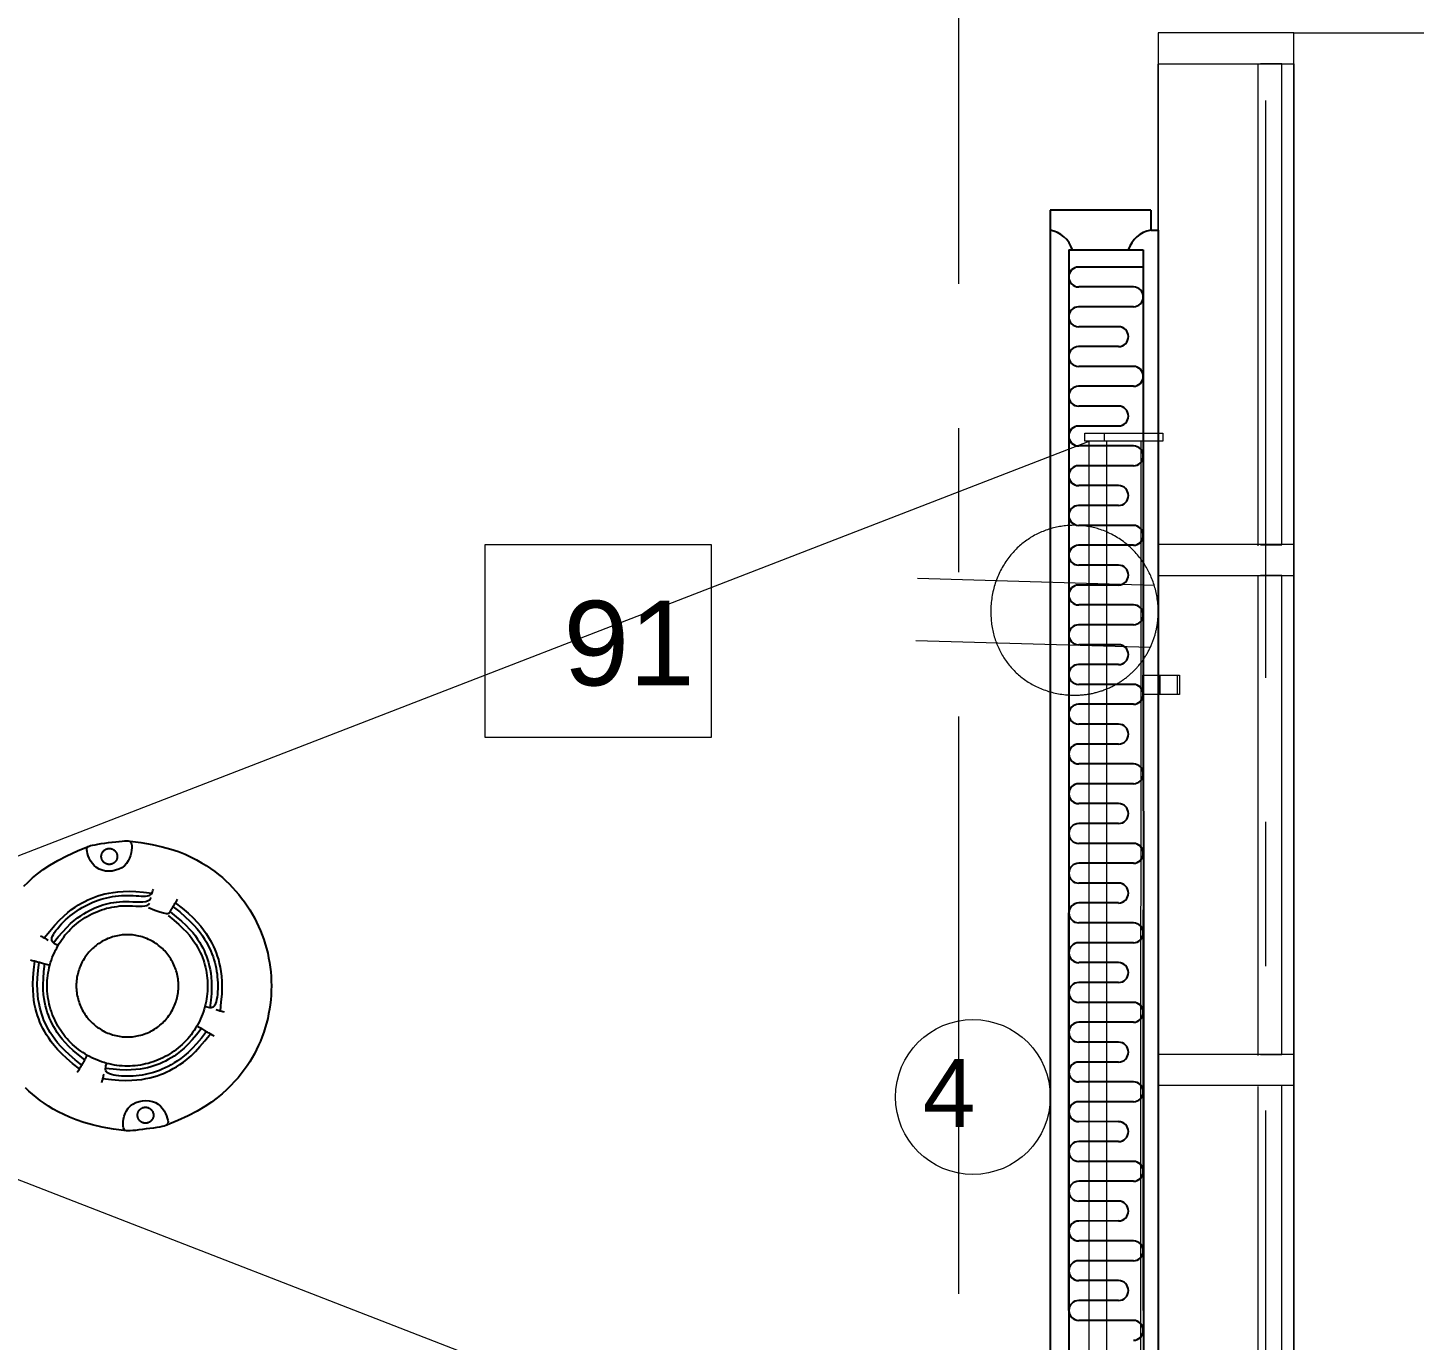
# Model space of a CAD drawing. Header units: inches. Extents: x 0.9 to 36.3, y 0.7 to 23.3.
# Drawn here: x 27.751 to 28.952, y 10.034 to 11.172 of the extents above; entities that cross this region are included whole.
import ezdxf

# ---------------------------------------------------------------- set-up
doc = ezdxf.new("R2010")
doc.units = ezdxf.units.IN
doc.layers.add('Baseboard heater', color=7, linetype='Continuous', true_color=0x581317)
for name, color, linetype, lineweight, true_color in [('Blocks', 7, 'Continuous', 5, 0x9a9c7f), ('Doors', 7, 'Continuous', 5, 0xf2db9c), ('Numbering Baseboard Heater', 7, 'Continuous', 0, 0x581317), ('PDF_Geometry', 7, 'Continuous', 9, 0x777777)]:
    doc.layers.add(name, color=color, linetype=linetype, lineweight=lineweight, true_color=true_color)
doc.layers.add('Numbering receptecles', color=170, linetype='Continuous', lineweight=15)
doc.layers.add('Receptacles', color=170, linetype='Continuous', lineweight=15)
doc.layers.add('Smoke Detector', color=104, linetype='Continuous')
doc.styles.get("Standard").update_dxf_attribs({"font": 'arial.ttf'})

msp = doc.modelspace()

# ---------------------------------------------------------------- linework, layer by layer
at = {"layer": 'Baseboard heater', "linetype": 'ByBlock', "ltscale": 0.5}
for p, q in [((28.6367, 11.0137), (28.6367, 9.4512)), ((28.7239, 11.0137), (28.6367, 11.0137)), ((28.7239, 11.0137), (28.7239, 10.9962)), ((28.7239, 10.9962), (28.7304, 10.9962)), ((28.7304, 10.9962), (28.7305, 9.4687))]:
    msp.add_line(p, q, dxfattribs=at)
at = {"layer": 'Baseboard heater', "linetype": 'ByBlock', "ltscale": 0.3}
for p, q in [((28.6529, 10.9793), (28.7175, 10.9793)), ((28.6529, 10.9793), (28.653, 9.4857)), ((28.7175, 10.9793), (28.7176, 9.4857)), ((28.7175, 10.9643), (28.6615, 10.9643)), ((28.7089, 10.9471), (28.6615, 10.9471)), ((28.7089, 10.9299), (28.6615, 10.9299)), ((28.696, 10.9126), (28.6615, 10.9126)), ((28.696, 10.8954), (28.6615, 10.8954)), ((28.7089, 10.8782), (28.6615, 10.8782)), ((28.7089, 10.861), (28.6615, 10.861)), ((28.696, 10.8438), (28.6615, 10.8438)), ((28.696, 10.8265), (28.6615, 10.8265)), ((28.7089, 10.8093), (28.6615, 10.8093)), ((28.7089, 10.7921), (28.6615, 10.7921)), ((28.696, 10.7749), (28.6615, 10.7749)), ((28.696, 10.7577), (28.6615, 10.7577)), ((28.7089, 10.7404), (28.6615, 10.7404)), ((28.7089, 10.7232), (28.6615, 10.7232)), ((28.696, 10.706), (28.6615, 10.706)), ((28.696, 10.6888), (28.6615, 10.6888)), ((28.7089, 10.6716), (28.6615, 10.6716)), ((28.7089, 10.6543), (28.6615, 10.6543)), ((28.696, 10.6371), (28.6615, 10.6371)), ((28.696, 10.6199), (28.6615, 10.6199)), ((28.7089, 10.6027), (28.6615, 10.6027)), ((28.7089, 10.5855), (28.6615, 10.5855)), ((28.696, 10.5682), (28.6615, 10.5682)), ((28.696, 10.551), (28.6616, 10.551)), ((28.7089, 10.5338), (28.6616, 10.5338)), ((28.7089, 10.5166), (28.6616, 10.5166)), ((28.696, 10.4994), (28.6616, 10.4994)), ((28.696, 10.4821), (28.6616, 10.4821)), ((28.7089, 10.4649), (28.6616, 10.4649)), ((28.7089, 10.4477), (28.6616, 10.4477)), ((28.696, 10.4305), (28.6616, 10.4305)), ((28.696, 10.4133), (28.6616, 10.4133)), ((28.7175, 10.4074), (28.7175, 10.0603)), ((28.653, 10.0603), (28.6529, 10.4047)), ((28.7089, 10.396), (28.6616, 10.396)), ((28.7089, 10.3788), (28.6616, 10.3788)), ((28.696, 10.3616), (28.6616, 10.3616)), ((28.696, 10.3444), (28.6616, 10.3444)), ((28.7089, 10.3272), (28.6616, 10.3272)), ((28.7089, 10.3099), (28.6616, 10.3099)), ((28.696, 10.2927), (28.6616, 10.2927)), ((28.696, 10.2755), (28.6616, 10.2755)), ((28.7089, 10.2583), (28.6616, 10.2583)), ((28.7089, 10.2411), (28.6616, 10.2411)), ((28.696, 10.2239), (28.6616, 10.2238)), ((28.696, 10.2066), (28.6616, 10.2066)), ((28.7089, 10.1894), (28.6616, 10.1894)), ((28.7089, 10.1722), (28.6616, 10.1722)), ((28.696, 10.155), (28.6616, 10.155)), ((28.696, 10.1378), (28.6616, 10.1377)), ((28.7089, 10.1205), (28.6616, 10.1205)), ((28.7089, 10.1033), (28.6616, 10.1033)), ((28.696, 10.0861), (28.6616, 10.0861)), ((28.696, 10.0689), (28.6616, 10.0689)), ((28.7089, 10.0517), (28.6616, 10.0517))]:
    msp.add_line(p, q, dxfattribs=at)
for centre, radius, start, end in [((28.6323, 10.9716), 0.025, 17.8431, 79.896), ((28.7283, 10.9716), 0.025, 100.1098, 162.1628), ((28.6615, 10.9557), 0.00861, 90.0029, 270.0029), ((28.7089, 10.9385), 0.00861, 270.0029, 90.0029), ((28.6615, 10.9212), 0.00861, 90.0029, 270.0029), ((28.696, 10.904), 0.00861, 270.0029, 90.0029), ((28.6615, 10.8868), 0.00861, 90.0029, 270.0029), ((28.7089, 10.8696), 0.00861, 270.0029, 90.0029), ((28.6615, 10.8524), 0.00861, 90.0029, 270.0029), ((28.696, 10.8352), 0.00861, 270.0029, 90.0029), ((28.6615, 10.8179), 0.00861, 90.0029, 270.0029), ((28.7089, 10.8007), 0.00861, 270.0029, 90.0029), ((28.6615, 10.7835), 0.00861, 90.0029, 270.0029), ((28.696, 10.7663), 0.00861, 270.0029, 90.0029), ((28.6615, 10.7491), 0.00861, 90.0029, 270.0029), ((28.7089, 10.7318), 0.00861, 270.0029, 90.0029), ((28.6615, 10.7146), 0.00861, 90.0029, 270.0029), ((28.696, 10.6974), 0.00861, 270.0029, 90.0029), ((28.6615, 10.6802), 0.00861, 90.0029, 270.0029), ((28.7089, 10.663), 0.00861, 270.0029, 90.0029), ((28.6615, 10.6457), 0.00861, 90.0029, 270.0029), ((28.696, 10.6285), 0.00861, 270.0029, 90.0029), ((28.6615, 10.6113), 0.00861, 90.0029, 270.0029), ((28.7089, 10.5941), 0.00861, 270.0029, 90.0029), ((28.6615, 10.5769), 0.00861, 90.0029, 270.0029), ((28.696, 10.5596), 0.00861, 270.0029, 90.0029), ((28.6616, 10.5424), 0.00861, 90.0029, 270.0029), ((28.7089, 10.5252), 0.00861, 270.0029, 90.0029), ((28.6616, 10.508), 0.00861, 90.0029, 270.0029), ((28.696, 10.4908), 0.00861, 270.0029, 90.0029), ((28.6616, 10.4735), 0.00861, 90.0029, 270.0029), ((28.7089, 10.4563), 0.00861, 270.0029, 90.0029), ((28.6616, 10.4391), 0.00861, 90.0029, 270.0029), ((28.696, 10.4219), 0.00861, 270.0029, 90.0029), ((28.6616, 10.4047), 0.00861, 90.0029, 270.0029), ((28.7089, 10.3874), 0.00861, 270.0029, 90.0029), ((28.6616, 10.3702), 0.00861, 90.0029, 270.0029), ((28.696, 10.353), 0.00861, 270.0029, 90.0029), ((28.6616, 10.3358), 0.00861, 90.0029, 270.0029), ((28.7089, 10.3186), 0.00861, 270.0029, 90.0029), ((28.6616, 10.3013), 0.00861, 90.0029, 270.0029), ((28.696, 10.2841), 0.00861, 270.0029, 90.0029), ((28.6616, 10.2669), 0.00861, 90.0029, 270.0029), ((28.7089, 10.2497), 0.00861, 270.0029, 90.0029), ((28.6616, 10.2325), 0.00861, 90.0029, 270.0029), ((28.696, 10.2152), 0.00861, 270.0029, 90.0029), ((28.6616, 10.198), 0.00861, 90.0029, 270.0029), ((28.7089, 10.1808), 0.00861, 270.0029, 90.0029), ((28.6616, 10.1636), 0.00861, 90.0029, 270.0029), ((28.696, 10.1464), 0.00861, 270.0029, 90.0029), ((28.6616, 10.1291), 0.00861, 90.0029, 270.0029), ((28.7089, 10.1119), 0.00861, 270.0029, 90.0029), ((28.6616, 10.0947), 0.00861, 90.0029, 270.0029), ((28.696, 10.0775), 0.00861, 270.0029, 90.0029), ((28.6616, 10.0603), 0.00861, 90.0029, 270.0029), ((28.7089, 10.043), 0.00861, 270.0029, 90.0029)]:
    msp.add_arc(centre, radius, start, end, dxfattribs=at)
at = {"layer": 'Blocks', "linetype": 'ByBlock'}
for p, q in [((28.6837, 10.8203), (28.6837, 10.8135)), ((28.7175, 10.8135), (28.7175, 10.8203)), ((28.6706, 9.8135), (28.6707, 10.8135)), ((28.6857, 10.8135), (28.6856, 9.8135)), ((28.7155, 9.8135), (28.7156, 10.8135)), ((28.7319, 10.6108), (28.7319, 10.5939)), ((28.7471, 10.5939), (28.7471, 10.6108)), ((28.7305, 10.5939), (28.7304, 10.0334))]:
    msp.add_line(p, q, dxfattribs=at)
at = {"layer": 'Blocks', "linetype": 'ByBlock', "ltscale": 0.001}
for p, q in [((27.4447, 10.339), (28.6707, 10.8135)), ((27.4449, 10.289), (28.6706, 9.8135))]:
    msp.add_line(p, q, dxfattribs=at)
at = {"layer": 'Blocks', "linetype": 'ByBlock'}
msp.add_lwpolyline([(28.7344, 10.8203), (28.7344, 10.8135), (28.6668, 10.8135), (28.6668, 10.8203)], close=True, dxfattribs=at)
msp.add_lwpolyline([(28.7305, 10.8135), (28.7305, 10.6108), (28.7488, 10.6108), (28.7488, 10.5939), (28.717, 10.5939), (28.717, 10.6108), (28.7305, 10.6108)], dxfattribs=at)
at = {"layer": 'Doors', "linetype": 'ByBlock'}
for p, q in [((28.8479, 11.1671), (28.7304, 11.1671)), ((28.7304, 11.1671), (28.7304, 11.1405)), ((28.8479, 11.1405), (28.8479, 11.1671)), ((28.8479, 11.1671), (29.2629, 11.1671)), ((28.7304, 11.1405), (28.8479, 11.1405))]:
    msp.add_line(p, q, dxfattribs=at)
msp.add_arc((28.8479, 11.1671), 0.415, 0, 90, dxfattribs=at)
at = {"layer": 'Numbering Baseboard Heater', "linetype": 'ByBlock', "ltscale": 0.001}
msp.add_circle((28.5699, 10.2452), 0.0671, dxfattribs=at)
at = {"layer": 'Numbering receptecles', "linetype": 'ByBlock', "ltscale": 0.001}
msp.add_lwpolyline([(28.1471, 10.7239), (28.3431, 10.7239), (28.3431, 10.5566), (28.1471, 10.5566)], close=True, dxfattribs=at)
at = {"layer": 'PDF_Geometry', "linetype": 'ByBlock'}
for points in [[(28.5577, 10.9498), (28.5577, 11.4481)], [(28.7304, 11.1668), (28.7304, 11.1402)], [(28.7312, 11.1405), (28.8479, 11.1405), (28.8479, 11.1671), (28.7312, 11.1671)], [(28.8168, 11.1394), (28.8168, 10.7228)], [(28.8191, 10.7236), (28.8375, 10.7236), (28.8375, 11.1403), (28.8191, 11.1403)], [(28.8237, 10.6085), (28.8237, 11.1085)], [(28.5577, 10.6998), (28.5577, 10.8248)], [(28.7304, 10.7235), (28.7304, 10.6968)], [(28.7312, 10.6971), (28.8479, 10.6971), (28.8479, 10.7238), (28.7312, 10.7238)], [(28.8168, 10.6961), (28.8168, 10.2811)], [(28.8191, 10.282), (28.8375, 10.282), (28.8375, 10.697), (28.8191, 10.697)], [(28.5577, 10.0748), (28.5577, 10.5748)], [(28.8237, 10.3585), (28.8237, 10.4835)], [(28.7304, 10.2818), (28.7304, 10.2552)], [(28.7312, 10.2554), (28.8479, 10.2554), (28.8479, 10.2821), (28.7312, 10.2821)], [(28.8168, 10.2544), (28.8168, 9.8395)], [(28.8191, 9.8403), (28.8375, 9.8403), (28.8375, 10.2553), (28.8191, 10.2553)], [(28.8237, 9.7335), (28.8237, 10.2335)]]:
    msp.add_lwpolyline(points, dxfattribs=at)
for points in [[(28.7304, 11.1402), (28.7304, 10.7102)], [(28.8479, 11.1405), (28.8479, 10.7105)], [(28.7304, 10.7102), (28.7304, 10.2685)], [(28.8479, 10.7105), (28.8479, 10.2688)], [(28.7304, 10.2685), (28.7304, 9.8268)], [(28.8479, 10.2688), (28.8479, 9.8271)]]:
    msp.add_lwpolyline(points, close=True, dxfattribs=at)
at = {"layer": 'Receptacles', "linetype": 'ByBlock'}
for points in [[(28.5219, 10.6947), (28.7269, 10.6888)], [(28.5203, 10.6408), (28.7237, 10.635)]]:
    msp.add_lwpolyline(points, dxfattribs=at)
msp.add_rational_spline([(28.7304, 10.6638), (28.73, 10.6443), (28.722, 10.6264), (28.7078, 10.613), (28.6936, 10.5996), (28.6753, 10.5927), (28.6558, 10.5934), (28.6144, 10.5946), (28.5842, 10.6265), (28.5854, 10.668), (28.5866, 10.7094), (28.6186, 10.7416), (28.66, 10.7405), (28.6994, 10.7393), (28.7316, 10.7052), (28.7304, 10.6638)], [1, 0.948448710105, 0.948448710105, 1, 0.948448710105, 0.948448710105, 1, 1, 1, 1, 1, 1, 1, 1, 1, 1], degree=3, knots=[0, 0, 0, 0, 0.79168, 0.79168, 0.79168, 1.583359, 1.583359, 1.583359, 2.583359, 2.583359, 2.583359, 3.583359, 3.583359, 3.583359, 4.583359, 4.583359, 4.583359, 4.583359], dxfattribs=at)
at = {"layer": 'Smoke Detector', "linetype": 'ByBlock'}
for points in [[(27.8345, 10.4455), (27.8323, 10.4439), (27.8297, 10.4426), (27.8269, 10.4416), (27.824, 10.441), (27.821, 10.4408), (27.8181, 10.441), (27.8153, 10.4416), (27.8127, 10.4426), (27.8104, 10.444), (27.8084, 10.4458), (27.8067, 10.4478), (27.8052, 10.4499), (27.8041, 10.4521), (27.8031, 10.4542), (27.8025, 10.4562), (27.8021, 10.4579), (27.8019, 10.4593), (27.8019, 10.4605), (27.8023, 10.4614), (27.8029, 10.4621), (27.8039, 10.4626), (27.8052, 10.4631), (27.8069, 10.4635), (27.8091, 10.4638), (27.8116, 10.4643), (27.8145, 10.4647), (27.8176, 10.4651), (27.8208, 10.4656), (27.824, 10.466), (27.8271, 10.4663), (27.8299, 10.4667), (27.8325, 10.4669), (27.8346, 10.4671), (27.8364, 10.4672), (27.8378, 10.4671), (27.8389, 10.4668), (27.8397, 10.4663), (27.8403, 10.4655), (27.8406, 10.4644), (27.8408, 10.463), (27.8408, 10.4612), (27.8407, 10.4591), (27.8404, 10.4569), (27.8398, 10.4545), (27.839, 10.452), (27.8378, 10.4497), (27.8364, 10.4475)], [(27.8249, 10.4596), (27.8251, 10.4595), (27.8253, 10.4594), (27.8254, 10.4592), (27.8256, 10.4591), (27.8258, 10.459), (27.826, 10.4588), (27.8261, 10.4587), (27.8263, 10.4585), (27.8265, 10.4583), (27.8266, 10.4582), (27.8268, 10.458), (27.8269, 10.4578), (27.827, 10.4576), (27.8272, 10.4574), (27.8273, 10.4573), (27.8274, 10.4571), (27.8275, 10.4569), (27.8276, 10.4567), (27.8277, 10.4565), (27.8278, 10.4563), (27.8279, 10.456), (27.828, 10.4558), (27.828, 10.4556), (27.8281, 10.4554), (27.8281, 10.4552), (27.8282, 10.455), (27.8282, 10.4547), (27.8283, 10.4545), (27.8283, 10.4543), (27.8283, 10.4541), (27.8283, 10.4538), (27.8283, 10.4536), (27.8283, 10.4534), (27.8283, 10.4532), (27.8283, 10.4529), (27.8283, 10.4527), (27.8282, 10.4525), (27.8282, 10.4523), (27.8281, 10.452), (27.8281, 10.4518), (27.828, 10.4516), (27.828, 10.4514), (27.8279, 10.4512), (27.8278, 10.451), (27.8277, 10.4507), (27.8276, 10.4505), (27.8275, 10.4503), (27.8274, 10.4501), (27.8273, 10.4499), (27.8272, 10.4498), (27.827, 10.4496), (27.8269, 10.4494), (27.8268, 10.4492), (27.8266, 10.449), (27.8265, 10.4489), (27.8263, 10.4487), (27.8261, 10.4486), (27.826, 10.4484), (27.8258, 10.4483), (27.8256, 10.4481), (27.8254, 10.448), (27.8253, 10.4479), (27.8251, 10.4477), (27.8249, 10.4476), (27.8247, 10.4475), (27.8245, 10.4474), (27.8243, 10.4473), (27.8241, 10.4472), (27.8238, 10.4471), (27.8236, 10.4471), (27.8234, 10.447), (27.8232, 10.4469), (27.823, 10.4469), (27.8228, 10.4468), (27.8225, 10.4468), (27.8223, 10.4467), (27.8221, 10.4467), (27.8219, 10.4467), (27.8216, 10.4467), (27.8214, 10.4467), (27.8212, 10.4467), (27.821, 10.4467), (27.8207, 10.4467), (27.8205, 10.4467), (27.8203, 10.4468), (27.8201, 10.4468), (27.8198, 10.4469), (27.8196, 10.4469), (27.8194, 10.447), (27.8192, 10.4471), (27.819, 10.4471), (27.8188, 10.4472), (27.8186, 10.4473), (27.8183, 10.4474), (27.8181, 10.4475), (27.818, 10.4476), (27.8178, 10.4477), (27.8176, 10.4479), (27.8174, 10.448), (27.8172, 10.4481), (27.817, 10.4483), (27.8168, 10.4484), (27.8167, 10.4486), (27.8165, 10.4487), (27.8164, 10.4489), (27.8162, 10.449), (27.8161, 10.4492), (27.8159, 10.4494), (27.8158, 10.4496), (27.8157, 10.4498), (27.8155, 10.4499), (27.8154, 10.4501), (27.8153, 10.4503), (27.8152, 10.4505), (27.8151, 10.4507), (27.815, 10.451), (27.8149, 10.4512), (27.8149, 10.4514), (27.8148, 10.4516), (27.8147, 10.4518), (27.8147, 10.452), (27.8146, 10.4523), (27.8146, 10.4525), (27.8146, 10.4527), (27.8145, 10.4529), (27.8145, 10.4532), (27.8145, 10.4534), (27.8145, 10.4536), (27.8145, 10.4538), (27.8145, 10.4541), (27.8145, 10.4543), (27.8146, 10.4545), (27.8146, 10.4547), (27.8146, 10.455), (27.8147, 10.4552), (27.8147, 10.4554), (27.8148, 10.4556), (27.8149, 10.4558), (27.8149, 10.456), (27.815, 10.4563), (27.8151, 10.4565), (27.8152, 10.4567), (27.8153, 10.4569), (27.8154, 10.4571), (27.8155, 10.4573), (27.8157, 10.4574), (27.8158, 10.4576), (27.8159, 10.4578), (27.8161, 10.458), (27.8162, 10.4582), (27.8164, 10.4583), (27.8165, 10.4585), (27.8167, 10.4587), (27.8168, 10.4588), (27.817, 10.459), (27.8172, 10.4591), (27.8174, 10.4592), (27.8176, 10.4594), (27.8178, 10.4595), (27.818, 10.4596), (27.8181, 10.4597), (27.8183, 10.4598), (27.8186, 10.4599), (27.8188, 10.46), (27.819, 10.4601), (27.8192, 10.4602), (27.8194, 10.4602), (27.8196, 10.4603), (27.8198, 10.4603), (27.8201, 10.4604), (27.8203, 10.4604), (27.8205, 10.4605), (27.8207, 10.4605), (27.821, 10.4605), (27.8212, 10.4605), (27.8214, 10.4605), (27.8216, 10.4605), (27.8219, 10.4605), (27.8221, 10.4605), (27.8223, 10.4605), (27.8225, 10.4604), (27.8228, 10.4604), (27.823, 10.4603), (27.8232, 10.4603), (27.8234, 10.4602), (27.8236, 10.4602), (27.8238, 10.4601), (27.8241, 10.46), (27.8243, 10.4599), (27.8245, 10.4598), (27.8247, 10.4597)], [(27.7943, 10.353), (27.794, 10.3516), (27.7937, 10.3501), (27.7934, 10.3487), (27.7932, 10.3473), (27.793, 10.3458), (27.7929, 10.3444), (27.7928, 10.343), (27.7928, 10.3415), (27.7928, 10.3401), (27.7929, 10.3386), (27.793, 10.3372), (27.7932, 10.3357), (27.7934, 10.3343), (27.7937, 10.3329), (27.794, 10.3314), (27.7943, 10.33), (27.7947, 10.3286), (27.7952, 10.3273), (27.7956, 10.3259), (27.7962, 10.3246), (27.7968, 10.3232), (27.7974, 10.3219), (27.798, 10.3206), (27.7987, 10.3194), (27.7995, 10.3181), (27.8003, 10.3169), (27.8011, 10.3157), (27.802, 10.3145), (27.8029, 10.3134), (27.8038, 10.3123), (27.8048, 10.3112), (27.8058, 10.3102), (27.8068, 10.3092), (27.8079, 10.3082), (27.809, 10.3073), (27.8101, 10.3064), (27.8113, 10.3055), (27.8125, 10.3047), (27.8137, 10.3039), (27.8149, 10.3032), (27.8162, 10.3024), (27.8175, 10.3018), (27.8188, 10.3012), (27.8201, 10.3006), (27.8215, 10.3001), (27.8229, 10.2996), (27.8242, 10.2991), (27.8256, 10.2987), (27.827, 10.2984), (27.8285, 10.2981), (27.8299, 10.2978), (27.8313, 10.2976), (27.8327, 10.2974), (27.8342, 10.2973), (27.8356, 10.2972), (27.8371, 10.2972), (27.8385, 10.2972), (27.84, 10.2973), (27.8414, 10.2974), (27.8429, 10.2976), (27.8443, 10.2978), (27.8457, 10.2981), (27.8471, 10.2984), (27.8486, 10.2987), (27.8499, 10.2991), (27.8513, 10.2996), (27.8527, 10.3001), (27.854, 10.3006), (27.8554, 10.3012), (27.8567, 10.3018), (27.858, 10.3024), (27.8592, 10.3032), (27.8605, 10.3039), (27.8617, 10.3047), (27.8629, 10.3055), (27.864, 10.3064), (27.8652, 10.3073), (27.8663, 10.3082), (27.8674, 10.3092), (27.8684, 10.3102), (27.8694, 10.3112), (27.8704, 10.3123), (27.8713, 10.3134), (27.8722, 10.3145), (27.8731, 10.3157), (27.8739, 10.3169), (27.8747, 10.3181), (27.8754, 10.3194), (27.8761, 10.3206), (27.8768, 10.3219), (27.8774, 10.3232), (27.878, 10.3246), (27.8785, 10.3259), (27.879, 10.3273), (27.8795, 10.3286), (27.8799, 10.33), (27.8802, 10.3314), (27.8805, 10.3329), (27.8808, 10.3343), (27.881, 10.3357), (27.8812, 10.3372), (27.8813, 10.3386), (27.8813, 10.3401), (27.8814, 10.3415), (27.8813, 10.343), (27.8813, 10.3444), (27.8812, 10.3458), (27.881, 10.3473), (27.8808, 10.3487), (27.8805, 10.3501), (27.8802, 10.3516), (27.8799, 10.353), (27.8795, 10.3544), (27.879, 10.3557), (27.8785, 10.3571), (27.878, 10.3584), (27.8774, 10.3598), (27.8768, 10.3611), (27.8761, 10.3624), (27.8754, 10.3636), (27.8747, 10.3649), (27.8739, 10.3661), (27.8731, 10.3673), (27.8722, 10.3685), (27.8713, 10.3696), (27.8704, 10.3707), (27.8694, 10.3718), (27.8684, 10.3728), (27.8674, 10.3738), (27.8663, 10.3748), (27.8652, 10.3757), (27.864, 10.3766), (27.8629, 10.3775), (27.8617, 10.3783), (27.8605, 10.3791), (27.8592, 10.3799), (27.858, 10.3806), (27.8567, 10.3812), (27.8554, 10.3818), (27.854, 10.3824), (27.8527, 10.3829), (27.8513, 10.3834), (27.8499, 10.3839), (27.8486, 10.3843), (27.8471, 10.3846), (27.8457, 10.3849), (27.8443, 10.3852), (27.8429, 10.3854), (27.8414, 10.3856), (27.84, 10.3857), (27.8385, 10.3858), (27.8371, 10.3858), (27.8356, 10.3858), (27.8342, 10.3857), (27.8327, 10.3856), (27.8313, 10.3854), (27.8299, 10.3852), (27.8285, 10.3849), (27.827, 10.3846), (27.8256, 10.3843), (27.8242, 10.3839), (27.8229, 10.3834), (27.8215, 10.3829), (27.8201, 10.3824), (27.8188, 10.3818), (27.8175, 10.3812), (27.8162, 10.3806), (27.8149, 10.3799), (27.8137, 10.3791), (27.8125, 10.3783), (27.8113, 10.3775), (27.8101, 10.3766), (27.809, 10.3757), (27.8079, 10.3748), (27.8068, 10.3738), (27.8058, 10.3728), (27.8048, 10.3718), (27.8038, 10.3707), (27.8029, 10.3696), (27.802, 10.3685), (27.8011, 10.3673), (27.8003, 10.3661), (27.7995, 10.3649), (27.7987, 10.3636), (27.798, 10.3624), (27.7974, 10.3611), (27.7968, 10.3598), (27.7962, 10.3584), (27.7956, 10.3571), (27.7952, 10.3557), (27.7947, 10.3544)], [(27.8397, 10.2375), (27.8419, 10.2391), (27.8445, 10.2404), (27.8473, 10.2414), (27.8502, 10.242), (27.8532, 10.2422), (27.8561, 10.242), (27.8589, 10.2414), (27.8615, 10.2404), (27.8638, 10.239), (27.8658, 10.2372), (27.8675, 10.2352), (27.869, 10.2331), (27.8701, 10.2309), (27.871, 10.2288), (27.8717, 10.2268), (27.8721, 10.2251), (27.8723, 10.2237), (27.8722, 10.2225), (27.8719, 10.2216), (27.8713, 10.2209), (27.8703, 10.2204), (27.869, 10.2199), (27.8672, 10.2195), (27.8651, 10.2192), (27.8626, 10.2188), (27.8597, 10.2183), (27.8566, 10.2179), (27.8534, 10.2175), (27.8502, 10.217), (27.8471, 10.2167), (27.8442, 10.2163), (27.8417, 10.2161), (27.8395, 10.2159), (27.8378, 10.2158), (27.8364, 10.2159), (27.8353, 10.2162), (27.8345, 10.2167), (27.8339, 10.2175), (27.8336, 10.2186), (27.8334, 10.22), (27.8333, 10.2218), (27.8335, 10.2239), (27.8338, 10.2261), (27.8344, 10.2285), (27.8352, 10.231), (27.8363, 10.2333), (27.8378, 10.2355)], [(27.8595, 10.2276), (27.8594, 10.2274), (27.8593, 10.2272), (27.8592, 10.227), (27.8592, 10.2268), (27.8591, 10.2265), (27.859, 10.2263), (27.8589, 10.2261), (27.8588, 10.2259), (27.8586, 10.2257), (27.8585, 10.2256), (27.8584, 10.2254), (27.8583, 10.2252), (27.8581, 10.225), (27.858, 10.2248), (27.8578, 10.2247), (27.8577, 10.2245), (27.8575, 10.2244), (27.8573, 10.2242), (27.8572, 10.2241), (27.857, 10.2239), (27.8568, 10.2238), (27.8566, 10.2236), (27.8564, 10.2235), (27.8562, 10.2234), (27.856, 10.2233), (27.8558, 10.2232), (27.8556, 10.2231), (27.8554, 10.223), (27.8552, 10.2229), (27.855, 10.2228), (27.8548, 10.2228), (27.8546, 10.2227), (27.8543, 10.2227), (27.8541, 10.2226), (27.8539, 10.2226), (27.8537, 10.2225), (27.8534, 10.2225), (27.8532, 10.2225), (27.853, 10.2225), (27.8528, 10.2225), (27.8525, 10.2225), (27.8523, 10.2225), (27.8521, 10.2225), (27.8519, 10.2225), (27.8516, 10.2226), (27.8514, 10.2226), (27.8512, 10.2227), (27.851, 10.2227), (27.8508, 10.2228), (27.8505, 10.2228), (27.8503, 10.2229), (27.8501, 10.223), (27.8499, 10.2231), (27.8497, 10.2232), (27.8495, 10.2233), (27.8493, 10.2234), (27.8491, 10.2235), (27.8489, 10.2236), (27.8487, 10.2238), (27.8486, 10.2239), (27.8484, 10.2241), (27.8482, 10.2242), (27.848, 10.2244), (27.8479, 10.2245), (27.8477, 10.2247), (27.8476, 10.2248), (27.8474, 10.225), (27.8473, 10.2252), (27.8471, 10.2254), (27.847, 10.2256), (27.8469, 10.2257), (27.8468, 10.2259), (27.8467, 10.2261), (27.8466, 10.2263), (27.8465, 10.2265), (27.8464, 10.2268), (27.8463, 10.227), (27.8462, 10.2272), (27.8461, 10.2274), (27.8461, 10.2276), (27.846, 10.2278), (27.846, 10.2281), (27.8459, 10.2283), (27.8459, 10.2285), (27.8459, 10.2287), (27.8459, 10.2289), (27.8459, 10.2292), (27.8459, 10.2294), (27.8459, 10.2296), (27.8459, 10.2299), (27.8459, 10.2301), (27.8459, 10.2303), (27.8459, 10.2305), (27.846, 10.2308), (27.846, 10.231), (27.8461, 10.2312), (27.8461, 10.2314), (27.8462, 10.2316), (27.8463, 10.2318), (27.8464, 10.232), (27.8465, 10.2323), (27.8466, 10.2325), (27.8467, 10.2327), (27.8468, 10.2329), (27.8469, 10.2331), (27.847, 10.2332), (27.8471, 10.2334), (27.8473, 10.2336), (27.8474, 10.2338), (27.8476, 10.234), (27.8477, 10.2341), (27.8479, 10.2343), (27.848, 10.2345), (27.8482, 10.2346), (27.8484, 10.2348), (27.8486, 10.2349), (27.8487, 10.235), (27.8489, 10.2352), (27.8491, 10.2353), (27.8493, 10.2354), (27.8495, 10.2355), (27.8497, 10.2356), (27.8499, 10.2357), (27.8501, 10.2358), (27.8503, 10.2359), (27.8505, 10.236), (27.8508, 10.236), (27.851, 10.2361), (27.8512, 10.2361), (27.8514, 10.2362), (27.8516, 10.2362), (27.8519, 10.2363), (27.8521, 10.2363), (27.8523, 10.2363), (27.8525, 10.2363), (27.8528, 10.2363), (27.853, 10.2363), (27.8532, 10.2363), (27.8534, 10.2363), (27.8537, 10.2363), (27.8539, 10.2362), (27.8541, 10.2362), (27.8543, 10.2361), (27.8546, 10.2361), (27.8548, 10.236), (27.855, 10.236), (27.8552, 10.2359), (27.8554, 10.2358), (27.8556, 10.2357), (27.8558, 10.2356), (27.856, 10.2355), (27.8562, 10.2354), (27.8564, 10.2353), (27.8566, 10.2352), (27.8568, 10.235), (27.857, 10.2349), (27.8572, 10.2348), (27.8573, 10.2346), (27.8575, 10.2345), (27.8577, 10.2343), (27.8578, 10.2341), (27.858, 10.234), (27.8581, 10.2338), (27.8583, 10.2336), (27.8584, 10.2334), (27.8585, 10.2332), (27.8586, 10.2331), (27.8588, 10.2329), (27.8589, 10.2327), (27.859, 10.2325), (27.8591, 10.2323), (27.8592, 10.232), (27.8592, 10.2318), (27.8593, 10.2316), (27.8594, 10.2314), (27.8595, 10.2312), (27.8595, 10.231), (27.8596, 10.2308), (27.8596, 10.2305), (27.8596, 10.2303), (27.8597, 10.2301), (27.8597, 10.2299), (27.8597, 10.2296), (27.8597, 10.2294), (27.8597, 10.2292), (27.8597, 10.2289), (27.8597, 10.2287), (27.8596, 10.2285), (27.8596, 10.2283), (27.8596, 10.2281), (27.8595, 10.2278)]]:
    msp.add_lwpolyline(points, close=True, dxfattribs=at)
for points in [[(27.8371, 10.4671), (27.8486, 10.4656), (27.8586, 10.4639), (27.8672, 10.462), (27.8748, 10.46), (27.8814, 10.4578), (27.8872, 10.4555), (27.8923, 10.4531), (27.897, 10.4507), (27.9013, 10.4482), (27.9054, 10.4457), (27.9092, 10.4432), (27.9128, 10.4407), (27.9161, 10.438), (27.9194, 10.4354), (27.9224, 10.4326), (27.9254, 10.4298), (27.9282, 10.4268), (27.9309, 10.4238), (27.9336, 10.4207), (27.9361, 10.4175), (27.9386, 10.4142), (27.9409, 10.4108), (27.9431, 10.4074), (27.9452, 10.4039), (27.9472, 10.4003), (27.949, 10.3967), (27.9508, 10.393), (27.9524, 10.3893), (27.9539, 10.3855), (27.9553, 10.3816), (27.9565, 10.3777), (27.9577, 10.3738), (27.9587, 10.3698), (27.9595, 10.3659), (27.9602, 10.3618), (27.9608, 10.3578), (27.9613, 10.3537), (27.9616, 10.3497), (27.9618, 10.3456), (27.9619, 10.3415), (27.9618, 10.3374), (27.9616, 10.3333), (27.9613, 10.3293), (27.9608, 10.3252), (27.9602, 10.3212), (27.9595, 10.3172), (27.9587, 10.3132), (27.9577, 10.3092), (27.9565, 10.3053), (27.9553, 10.3014), (27.9539, 10.2975), (27.9524, 10.2937), (27.9508, 10.29), (27.949, 10.2863), (27.9472, 10.2827), (27.9452, 10.2791), (27.9431, 10.2756), (27.9408, 10.2721), (27.9384, 10.2687), (27.9358, 10.2653), (27.933, 10.2619), (27.93, 10.2585), (27.9267, 10.2551), (27.9232, 10.2516), (27.9193, 10.248), (27.915, 10.2444), (27.91, 10.2407), (27.9042, 10.2369), (27.8976, 10.233), (27.8898, 10.2289), (27.8807, 10.2247), (27.8703, 10.2204)], [(27.7474, 10.428), (27.751, 10.4314), (27.7549, 10.435), (27.7592, 10.4386), (27.7642, 10.4423), (27.77, 10.4462), (27.7768, 10.4501), (27.7847, 10.4542), (27.7939, 10.4584), (27.8046, 10.4628)], [(27.7651, 10.3831), (27.7699, 10.389), (27.7742, 10.3941), (27.7782, 10.3984), (27.7819, 10.402), (27.7854, 10.405), (27.7886, 10.4076), (27.7917, 10.4097), (27.7946, 10.4116), (27.7974, 10.4132), (27.8002, 10.4147), (27.8029, 10.4161), (27.8057, 10.4173), (27.8085, 10.4184), (27.8114, 10.4194), (27.8144, 10.4203), (27.8176, 10.4211), (27.821, 10.4219), (27.8247, 10.4225), (27.8287, 10.423), (27.8333, 10.4233), (27.8385, 10.4234), (27.8443, 10.4232), (27.851, 10.4227), (27.8586, 10.4218)], [(27.7762, 10.3767), (27.775, 10.3773), (27.774, 10.378), (27.7731, 10.3787), (27.7724, 10.3794), (27.7718, 10.3801), (27.7715, 10.381), (27.7715, 10.382), (27.7717, 10.3832), (27.7722, 10.3846), (27.773, 10.3861), (27.774, 10.3878), (27.7752, 10.3895), (27.7767, 10.3913), (27.7782, 10.3932), (27.7799, 10.3951), (27.7817, 10.3969), (27.7835, 10.3987), (27.7854, 10.4004), (27.7874, 10.4021), (27.7894, 10.4037), (27.7915, 10.4052), (27.7936, 10.4066), (27.7957, 10.408), (27.7979, 10.4093), (27.8002, 10.4106), (27.8024, 10.4118), (27.8048, 10.4129), (27.8071, 10.4139), (27.8095, 10.4148), (27.8119, 10.4157), (27.8144, 10.4165), (27.8168, 10.4172), (27.8193, 10.4178), (27.8218, 10.4183), (27.8243, 10.4188), (27.8269, 10.4192), (27.8294, 10.4195), (27.832, 10.4197), (27.8345, 10.4198), (27.8371, 10.4198), (27.8396, 10.4198), (27.8422, 10.4197), (27.8446, 10.4196), (27.8469, 10.4194), (27.8491, 10.4193), (27.8511, 10.4193), (27.8529, 10.4193), (27.8544, 10.4194), (27.8557, 10.4197), (27.8566, 10.4201), (27.8574, 10.4206), (27.858, 10.4212), (27.8585, 10.422), (27.8589, 10.423), (27.8592, 10.4241), (27.8596, 10.4254)], [(27.8723, 10.4024), (27.8773, 10.3984), (27.8816, 10.3947), (27.8852, 10.3913), (27.8883, 10.3882), (27.8908, 10.3853), (27.893, 10.3825), (27.8948, 10.38), (27.8964, 10.3775), (27.8978, 10.3751), (27.8991, 10.3728), (27.9002, 10.3705), (27.9012, 10.3683), (27.9021, 10.3661), (27.9029, 10.3639), (27.9036, 10.3617), (27.9043, 10.3595), (27.9048, 10.3573), (27.9053, 10.3551), (27.9057, 10.3528), (27.906, 10.3506), (27.9063, 10.3483), (27.9065, 10.3461), (27.9066, 10.3438), (27.9066, 10.3415), (27.9066, 10.3392), (27.9065, 10.337), (27.9063, 10.3347), (27.906, 10.3324), (27.9057, 10.3302), (27.9053, 10.3279), (27.9048, 10.3257), (27.9043, 10.3235), (27.9036, 10.3213), (27.9029, 10.3192), (27.9022, 10.317), (27.9013, 10.3149), (27.9004, 10.3128), (27.8995, 10.3107), (27.8984, 10.3087), (27.8973, 10.3067), (27.8961, 10.3048), (27.8949, 10.3029), (27.8936, 10.301), (27.8923, 10.2992), (27.8908, 10.2974), (27.8894, 10.2957), (27.8878, 10.294), (27.8863, 10.2923), (27.8846, 10.2907), (27.8829, 10.2892), (27.8812, 10.2877), (27.8794, 10.2863), (27.8776, 10.285), (27.8757, 10.2837), (27.8738, 10.2825), (27.8719, 10.2813), (27.8699, 10.2802), (27.8678, 10.2791), (27.8658, 10.2782), (27.8637, 10.2773), (27.8616, 10.2764), (27.8594, 10.2757), (27.8573, 10.275), (27.8551, 10.2743), (27.8529, 10.2738), (27.8507, 10.2733), (27.8484, 10.2729), (27.8462, 10.2726), (27.8439, 10.2723), (27.8416, 10.2721), (27.8394, 10.272), (27.8371, 10.272), (27.8348, 10.272), (27.8325, 10.2721), (27.8303, 10.2723), (27.828, 10.2726), (27.8258, 10.2729), (27.8235, 10.2733), (27.8213, 10.2738), (27.8191, 10.2743), (27.8169, 10.275), (27.8147, 10.2757), (27.8126, 10.2764), (27.8105, 10.2773), (27.8084, 10.2782), (27.8063, 10.2791), (27.8043, 10.2802), (27.8023, 10.2813), (27.8004, 10.2825), (27.7985, 10.2837), (27.7966, 10.285), (27.7948, 10.2863), (27.793, 10.2877), (27.7912, 10.2892), (27.7896, 10.2907), (27.7879, 10.2923), (27.7863, 10.294), (27.7848, 10.2957), (27.7833, 10.2974), (27.7819, 10.2992), (27.7806, 10.301), (27.7793, 10.3029), (27.778, 10.3048), (27.7769, 10.3067), (27.7758, 10.3087), (27.7747, 10.3107), (27.7738, 10.3128), (27.7728, 10.3149), (27.772, 10.317), (27.7712, 10.3192), (27.7705, 10.3213), (27.7699, 10.3235), (27.7694, 10.3257), (27.7689, 10.3279), (27.7685, 10.3302), (27.7681, 10.3324), (27.7679, 10.3347), (27.7677, 10.337), (27.7676, 10.3392), (27.7676, 10.3415), (27.7676, 10.3438), (27.7677, 10.3461), (27.7679, 10.3483), (27.7681, 10.3506), (27.7685, 10.3528), (27.7689, 10.3551), (27.7694, 10.3573), (27.7699, 10.3595), (27.7705, 10.3617), (27.7712, 10.3639), (27.772, 10.366), (27.7728, 10.3681), (27.7738, 10.3702), (27.7747, 10.3723), (27.7758, 10.3743), (27.7769, 10.3763), (27.778, 10.3782), (27.7793, 10.3801), (27.7806, 10.382), (27.7819, 10.3838), (27.7833, 10.3856), (27.7848, 10.3874), (27.7863, 10.389), (27.7879, 10.3907), (27.7896, 10.3923), (27.7912, 10.3938), (27.793, 10.3953), (27.7948, 10.3967), (27.7966, 10.398), (27.7985, 10.3993), (27.8004, 10.4006), (27.8023, 10.4017), (27.8043, 10.4028), (27.8063, 10.4039), (27.8084, 10.4048), (27.8105, 10.4057), (27.8126, 10.4066), (27.8147, 10.4073), (27.8169, 10.408), (27.8191, 10.4087), (27.8213, 10.4092), (27.8235, 10.4097), (27.8258, 10.4101), (27.8282, 10.4104), (27.8306, 10.4107), (27.8332, 10.4108), (27.8358, 10.4109), (27.8386, 10.4108), (27.8415, 10.4107), (27.8444, 10.4106), (27.8473, 10.4105), (27.8499, 10.4105), (27.8523, 10.4107), (27.8542, 10.4112), (27.8555, 10.4119), (27.8563, 10.4131)], [(27.7729, 10.3785), (27.7772, 10.3839), (27.7811, 10.3884), (27.7846, 10.3922), (27.7879, 10.3954), (27.791, 10.3981), (27.7939, 10.4004), (27.7966, 10.4023), (27.7992, 10.4039), (27.8017, 10.4054), (27.8042, 10.4068), (27.8066, 10.408), (27.8089, 10.409), (27.8112, 10.41), (27.8135, 10.4108), (27.8158, 10.4116), (27.8181, 10.4122), (27.8205, 10.4128), (27.8228, 10.4133), (27.8252, 10.4137), (27.8277, 10.4141), (27.8303, 10.4143), (27.833, 10.4145), (27.8358, 10.4146), (27.8387, 10.4145), (27.8417, 10.4144), (27.8448, 10.4143), (27.8478, 10.4142), (27.8506, 10.4143), (27.8531, 10.4147), (27.8552, 10.4154), (27.8567, 10.4164), (27.8576, 10.418)], [(27.8553, 10.4094), (27.8609, 10.4072), (27.8653, 10.4057), (27.8685, 10.4047), (27.8707, 10.4043), (27.8722, 10.4043), (27.8732, 10.4045), (27.8737, 10.405), (27.8741, 10.4056), (27.8744, 10.4062), (27.8748, 10.4067), (27.8751, 10.4073), (27.8754, 10.4079), (27.8758, 10.4085), (27.8761, 10.409), (27.8764, 10.4096), (27.8768, 10.4102), (27.8771, 10.4108), (27.8775, 10.4114), (27.8779, 10.4121), (27.8783, 10.4128), (27.8787, 10.4136), (27.8793, 10.4145), (27.8798, 10.4155), (27.8805, 10.4167)], [(27.8767, 10.4101), (27.8824, 10.4056), (27.8872, 10.4014), (27.8913, 10.3976), (27.8948, 10.3941), (27.8976, 10.3908), (27.9001, 10.3877), (27.9021, 10.3848), (27.9039, 10.382), (27.9055, 10.3793), (27.9069, 10.3767), (27.9082, 10.3742), (27.9093, 10.3717), (27.9103, 10.3692), (27.9113, 10.3667), (27.9121, 10.3642), (27.9128, 10.3618), (27.9134, 10.3593), (27.9139, 10.3568), (27.9144, 10.3543), (27.9148, 10.3517), (27.915, 10.3492), (27.9153, 10.3466), (27.9154, 10.3441), (27.9154, 10.3415), (27.9154, 10.3389), (27.9153, 10.3364), (27.9151, 10.334), (27.9148, 10.3317), (27.9144, 10.3296), (27.914, 10.3277), (27.9134, 10.3261), (27.9128, 10.3247), (27.9122, 10.3238), (27.9114, 10.3231), (27.9106, 10.3227), (27.9096, 10.3225), (27.9086, 10.3225), (27.9075, 10.3227), (27.9063, 10.323), (27.905, 10.3233)], [(27.8786, 10.4135), (27.8846, 10.4087), (27.8897, 10.4044), (27.894, 10.4004), (27.8976, 10.3967), (27.9006, 10.3932), (27.9031, 10.39), (27.9053, 10.3869), (27.9071, 10.384), (27.9088, 10.3812), (27.9103, 10.3784), (27.9117, 10.3757), (27.9129, 10.3729), (27.914, 10.3701), (27.915, 10.3672), (27.9159, 10.3642), (27.9167, 10.361), (27.9174, 10.3576), (27.9181, 10.3539), (27.9186, 10.3498), (27.9189, 10.3453), (27.919, 10.3401), (27.9188, 10.3342), (27.9182, 10.3276), (27.9174, 10.32)], [(27.8741, 10.4057), (27.8795, 10.4014), (27.884, 10.3975), (27.8878, 10.394), (27.891, 10.3907), (27.8937, 10.3876), (27.896, 10.3847), (27.8979, 10.382), (27.8995, 10.3794), (27.901, 10.3769), (27.9024, 10.3744), (27.9036, 10.372), (27.9046, 10.3695), (27.9056, 10.367), (27.9065, 10.3644), (27.9073, 10.3617), (27.908, 10.3589), (27.9087, 10.3558), (27.9093, 10.3526), (27.9097, 10.3489), (27.91, 10.3449), (27.91, 10.3403), (27.9099, 10.335), (27.9094, 10.3291), (27.9086, 10.3223)], [(27.7619, 10.3849), (27.763, 10.3843), (27.7638, 10.3838), (27.7645, 10.3834), (27.7651, 10.383), (27.7658, 10.3827), (27.7665, 10.3823), (27.7674, 10.3818), (27.7685, 10.3811)], [(27.7532, 10.364), (27.7545, 10.3636), (27.7556, 10.3633), (27.7566, 10.3631), (27.7576, 10.3628), (27.7584, 10.3626), (27.7593, 10.3624), (27.7601, 10.3621), (27.7609, 10.3619), (27.7617, 10.3617), (27.7626, 10.3615), (27.7635, 10.3612), (27.7645, 10.361), (27.7655, 10.3607), (27.7666, 10.3604), (27.7678, 10.3601), (27.7691, 10.3597)], [(27.7955, 10.2695), (27.7896, 10.2743), (27.7845, 10.2786), (27.7802, 10.2826), (27.7766, 10.2863), (27.7736, 10.2898), (27.771, 10.293), (27.7689, 10.2961), (27.767, 10.299), (27.7654, 10.3018), (27.7639, 10.3046), (27.7625, 10.3073), (27.7613, 10.3101), (27.7602, 10.3129), (27.7592, 10.3158), (27.7583, 10.3188), (27.7575, 10.322), (27.7567, 10.3254), (27.7561, 10.3291), (27.7556, 10.3332), (27.7553, 10.3377), (27.7552, 10.3429), (27.7554, 10.3488), (27.7559, 10.3554), (27.7568, 10.363)], [(27.7975, 10.2729), (27.7918, 10.2774), (27.7869, 10.2816), (27.7828, 10.2854), (27.7794, 10.2889), (27.7765, 10.2922), (27.7741, 10.2953), (27.7721, 10.2982), (27.7703, 10.301), (27.7687, 10.3037), (27.7673, 10.3063), (27.766, 10.3089), (27.7648, 10.3116), (27.7638, 10.3143), (27.7628, 10.317), (27.762, 10.3199), (27.7612, 10.3229), (27.7605, 10.3262), (27.7599, 10.3297), (27.7594, 10.3335), (27.7591, 10.3379), (27.759, 10.3428), (27.7592, 10.3484), (27.7597, 10.3548), (27.7606, 10.362)], [(27.8001, 10.2774), (27.7947, 10.2816), (27.7902, 10.2855), (27.7864, 10.289), (27.7832, 10.2923), (27.7805, 10.2954), (27.7782, 10.2983), (27.7763, 10.301), (27.7747, 10.3036), (27.7732, 10.3061), (27.7718, 10.3086), (27.7706, 10.3111), (27.7695, 10.3135), (27.7686, 10.316), (27.7677, 10.3186), (27.7669, 10.3213), (27.7661, 10.3241), (27.7655, 10.3272), (27.7649, 10.3304), (27.7645, 10.3341), (27.7642, 10.3381), (27.7641, 10.3427), (27.7643, 10.348), (27.7648, 10.3539), (27.7655, 10.3607)], [(27.9136, 10.321), (27.9149, 10.3207), (27.9158, 10.3204), (27.9166, 10.3202), (27.9173, 10.32), (27.918, 10.3198), (27.9188, 10.3196), (27.9198, 10.3194), (27.9209, 10.319)], [(27.8156, 10.2612), (27.8232, 10.2604), (27.8298, 10.2598), (27.8357, 10.2596), (27.8409, 10.2597), (27.8454, 10.26), (27.8495, 10.2605), (27.8532, 10.2612), (27.8566, 10.2619), (27.8597, 10.2627), (27.8628, 10.2636), (27.8657, 10.2646), (27.8685, 10.2657), (27.8713, 10.2669), (27.874, 10.2683), (27.8768, 10.2698), (27.8796, 10.2714), (27.8825, 10.2733), (27.8856, 10.2755), (27.8888, 10.278), (27.8923, 10.281), (27.896, 10.2846), (27.9, 10.2889), (27.9043, 10.294), (27.9091, 10.2999)], [(27.9012, 10.3045), (27.897, 10.2991), (27.8931, 10.2946), (27.8896, 10.2908), (27.8863, 10.2876), (27.8832, 10.2849), (27.8803, 10.2826), (27.8776, 10.2807), (27.875, 10.2791), (27.8725, 10.2776), (27.87, 10.2762), (27.8675, 10.275), (27.8651, 10.2739), (27.8626, 10.273), (27.86, 10.2721), (27.8573, 10.2713), (27.8544, 10.2706), (27.8514, 10.2699), (27.8482, 10.2693), (27.8445, 10.2689), (27.8405, 10.2686), (27.8359, 10.2685), (27.8306, 10.2687), (27.8247, 10.2692), (27.8179, 10.27)], [(27.9057, 10.3019), (27.9012, 10.2962), (27.897, 10.2913), (27.8932, 10.2873), (27.8897, 10.2838), (27.8864, 10.2809), (27.8833, 10.2785), (27.8804, 10.2765), (27.8776, 10.2747), (27.8749, 10.2731), (27.8723, 10.2717), (27.8698, 10.2704), (27.8672, 10.2693), (27.8648, 10.2682), (27.8623, 10.2673), (27.8598, 10.2665), (27.8574, 10.2658), (27.8549, 10.2652), (27.8524, 10.2647), (27.8499, 10.2642), (27.8473, 10.2638), (27.8448, 10.2635), (27.8422, 10.2633), (27.8397, 10.2632), (27.8371, 10.2632), (27.8345, 10.2632), (27.832, 10.2633), (27.8296, 10.2635), (27.8273, 10.2638), (27.8252, 10.2642), (27.8233, 10.2646), (27.8217, 10.2652), (27.8203, 10.2658), (27.8193, 10.2664), (27.8187, 10.2672), (27.8183, 10.268), (27.8181, 10.2689), (27.8181, 10.27), (27.8183, 10.2711), (27.8185, 10.2723), (27.8189, 10.2736)], [(27.898, 10.3063), (27.8992, 10.3057), (27.9003, 10.305), (27.9013, 10.3045), (27.9022, 10.3039), (27.9031, 10.3034), (27.9039, 10.3029), (27.9047, 10.3025), (27.9054, 10.302), (27.9062, 10.3016), (27.9069, 10.3012), (27.9076, 10.3008), (27.9084, 10.3003), (27.9092, 10.2999), (27.9101, 10.2993), (27.9111, 10.2988), (27.9123, 10.2981)], [(27.8019, 10.2806), (27.8012, 10.2794), (27.8006, 10.2783), (27.8, 10.2773), (27.7995, 10.2764), (27.799, 10.2755), (27.7985, 10.2747), (27.7981, 10.2739), (27.7976, 10.2732), (27.7972, 10.2724), (27.7968, 10.2717), (27.7964, 10.271), (27.7959, 10.2702), (27.7954, 10.2694), (27.7949, 10.2685), (27.7943, 10.2675), (27.7937, 10.2663)], [(27.8166, 10.265), (27.8162, 10.2637), (27.816, 10.2627), (27.8158, 10.2619), (27.8156, 10.2612), (27.8154, 10.2605), (27.8152, 10.2598), (27.8149, 10.2588), (27.8146, 10.2576)], [(27.8364, 10.2159), (27.8251, 10.2174), (27.8153, 10.2191), (27.8068, 10.221), (27.7993, 10.2231), (27.7928, 10.2253), (27.787, 10.2276), (27.7819, 10.2299), (27.7772, 10.2324), (27.7729, 10.2348), (27.7688, 10.2373), (27.765, 10.2398), (27.7614, 10.2423), (27.758, 10.245), (27.7548, 10.2476), (27.7518, 10.2504), (27.7488, 10.2532)]]:
    msp.add_lwpolyline(points, dxfattribs=at)

# ---------------------------------------------------------------- texts
at = {"layer": 'Numbering Baseboard Heater', "linetype": 'ByBlock', "ltscale": 0.001}
msp.add_text('4', height=0.0589, dxfattribs=at).set_placement((28.5263, 10.2193))
at = {"layer": 'Numbering receptecles', "linetype": 'ByBlock', "ltscale": 0.001}
msp.add_text('91', height=0.0733, dxfattribs=at).set_placement((28.215, 10.6018))

doc.saveas('drawing.dxf')
